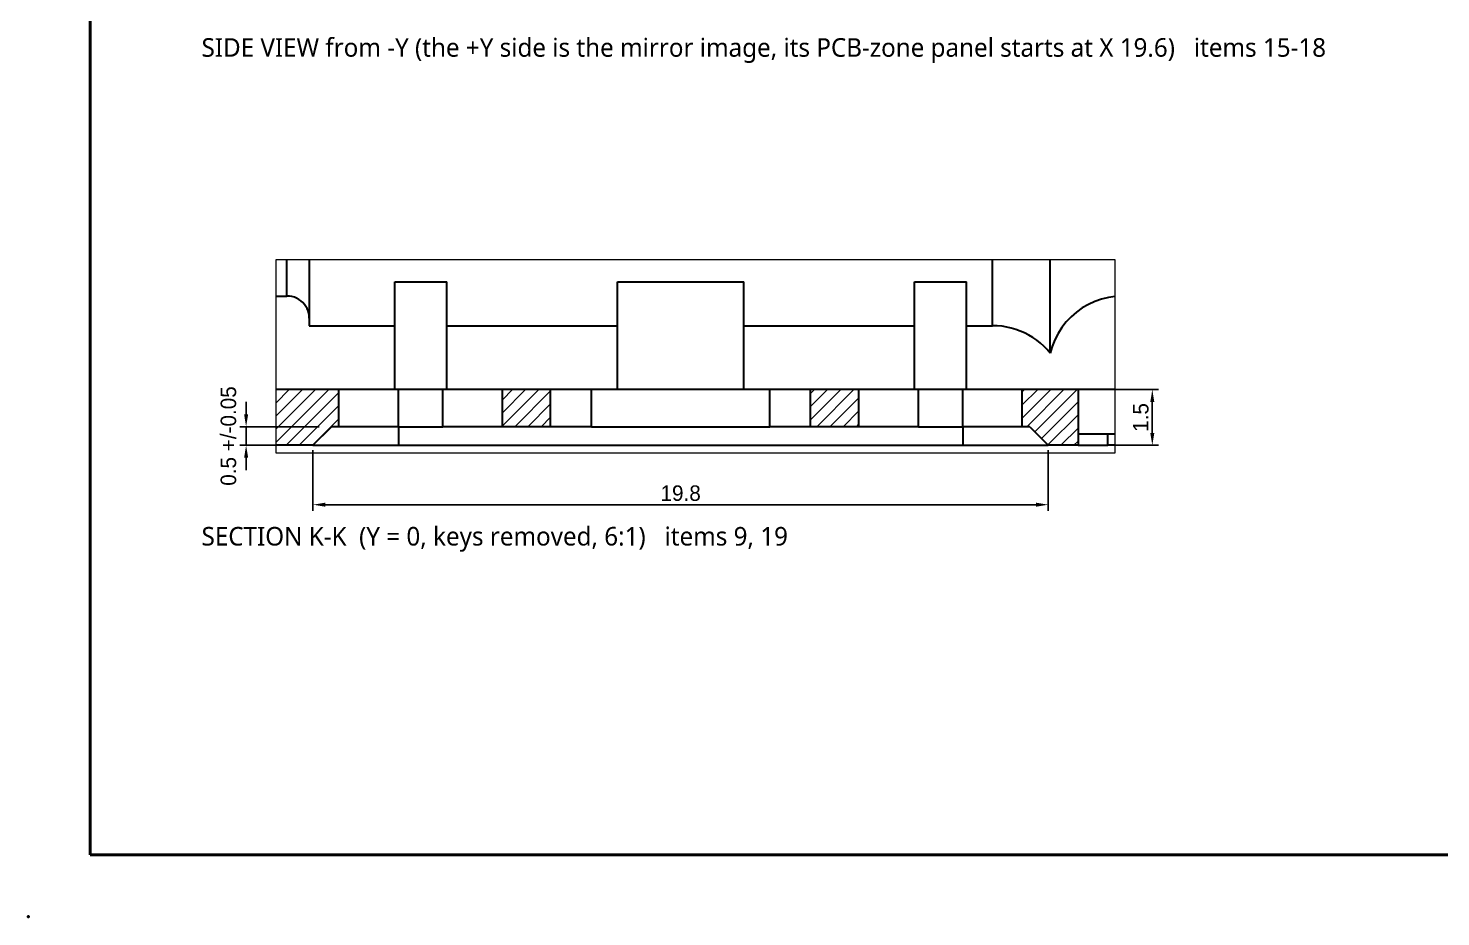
# Model space of a CAD drawing. Header units: millimetres. Extents: x 0 to 420, y 0 to 297.
# Drawn here: x 0 to 228.2, y 0 to 143.6 of the extents above; entities that cross this region are included whole.
import ezdxf

# ---------------------------------------------------------------- set-up
doc = ezdxf.new("R2010")
doc.units = ezdxf.units.MM
for name, color, linetype, lineweight in [('BORDER', 7, 'Continuous', 50), ('DIM', 5, 'Continuous', 13), ('HATCH', 8, 'Continuous', 9), ('TEXT', 7, 'Continuous', 18), ('VISIBLE', 7, 'Continuous', 35)]:
    doc.layers.add(name, color=color, linetype=linetype, lineweight=lineweight)
doc.styles.add('OpenSans', font='OpenSans-Regular.ttf')
doc.dimstyles.new('FK6', dxfattribs={"dimtxt": 2.5, "dimasz": 2, "dimexe": 1, "dimexo": 0.8, "dimgap": 0.6, "dimtad": 1, "dimdec": 3, "dimlfac": 0.166667, "dimdsep": 46, "dimcen": 2.5, "dimclrd": 5, "dimclre": 5, "dimclrt": 7, "dimazin": 3, "dimtfac": 1, "dimtmove": 0, "dimatfit": 3})

msp = doc.modelspace()

# ---------------------------------------------------------------- linework, layer by layer
at = {"layer": 'BORDER'}
msp.add_lwpolyline([(10, 10), (410, 10), (410, 287), (10, 287)], close=True, dxfattribs=at)
msp.add_point((0, 0), dxfattribs=at)
at = {"layer": 'HATCH'}
for p, q in [((40, 76.6652), (48.5348, 85.2)), ((40, 78.7865), (46.4135, 85.2)), ((40, 80.9078), (44.2922, 85.2)), ((40, 83.0292), (42.1708, 85.2)), ((40, 85.1505), (40.0495, 85.2)), ((41.6561, 76.2), (50.2, 84.7439)), ((76.6, 79.3241), (82.4759, 85.2)), ((76.6, 81.4454), (80.3546, 85.2)), ((76.6, 83.5667), (78.2333, 85.2)), ((78.5972, 79.2), (84.4, 85.0028)), ((126.4, 80.3337), (131.2663, 85.2)), ((126.4, 82.455), (129.145, 85.2)), ((126.4, 84.5764), (127.0236, 85.2)), ((127.3876, 79.2), (133.3876, 85.2)), ((160.6, 80.5926), (165.2074, 85.2)), ((160.6, 82.7139), (163.0861, 85.2)), ((160.6, 84.8352), (160.9648, 85.2)), ((161.3287, 79.2), (167.3287, 85.2)), ((162.625, 78.375), (169.4501, 85.2)), ((43.7774, 76.2), (50.2, 82.6226)), ((80.7186, 79.2), (84.4, 82.8814)), ((129.5089, 79.2), (134.2, 83.8911)), ((163.6857, 77.3143), (169.6, 83.2286)), ((45.8988, 76.2), (50.2, 80.5012)), ((82.8399, 79.2), (84.4, 80.7601)), ((131.6302, 79.2), (134.2, 81.7698)), ((164.7463, 76.2537), (169.6, 81.1073)), ((133.7516, 79.2), (134.2, 79.6484)), ((166.814, 76.2), (169.6, 78.986)), ((168.9353, 76.2), (169.6, 76.8647))]:
    msp.add_line(p, q, dxfattribs=at)
msp.add_lwpolyline([(40, 75), (175.6, 75), (175.6, 106.2), (40, 106.2)], close=True, dxfattribs=at)
at = {"layer": 'VISIBLE'}
for points in [[(41.8, 100.3279), (41.8, 106.2)], [(45.4, 106.2), (45.4, 95.5279)], [(155.8, 95.5279), (155.8, 106.2)], [(165.1211, 91.0855), (165.1211, 106.2)], [(59.2, 85.2), (59.2, 102.6)], [(59.2, 102.6), (67.6, 102.6)], [(67.6, 85.2), (67.6, 102.6)], [(95.2, 85.2), (95.2, 102.6)], [(95.2, 102.6), (95.4557, 102.6), (96.2101, 102.6), (97.4253, 102.6), (99.0404, 102.6), (100.9744, 102.6), (103.1303, 102.6), (105.4, 102.6), (107.6697, 102.6), (109.8256, 102.6), (111.7596, 102.6), (113.3747, 102.6), (114.5899, 102.6), (115.3443, 102.6), (115.6, 102.6)], [(115.6, 85.2), (115.6, 102.6)], [(143.2, 85.2), (143.2, 102.6)], [(143.2, 102.6), (151.6, 102.6)], [(151.6, 85.2), (151.6, 102.6)], [(40, 100.3279), (41.8, 100.3279)], [(45.4, 96.7279), (45.3774, 97.131), (45.3097, 97.529), (45.198, 97.9169), (45.0435, 98.2899), (44.8482, 98.6432), (44.6146, 98.9725), (44.3456, 99.2735), (44.0446, 99.5425), (43.7153, 99.7761), (43.362, 99.9714), (42.989, 100.1259), (42.6011, 100.2377), (42.2031, 100.3053), (41.8, 100.3279)], [(175.6, 100.2653), (174.5187, 100.1091), (173.4041, 99.8374), (172.3205, 99.4605), (171.2779, 98.9819), (170.2858, 98.4059), (169.3532, 97.7378), (168.4887, 96.9837), (167.7001, 96.1504), (166.9947, 95.2457), (166.3789, 94.2778), (165.8584, 93.2555), (165.4378, 92.1881), (165.1211, 91.0855)], [(45.4, 95.5279), (59.2, 95.5279)], [(67.6, 95.5279), (95.2, 95.5279)], [(95.2, 85.2), (95.2, 95.5279)], [(115.6, 95.5279), (143.2, 95.5279)], [(151.6, 95.5279), (155.8, 95.5279)], [(165.1211, 91.0855), (164.6225, 91.662), (164.0882, 92.2058), (163.5205, 92.7145), (162.9216, 93.1862), (162.294, 93.6189), (161.6402, 94.0109), (160.9628, 94.3605), (160.2646, 94.6665), (159.5484, 94.9275), (158.817, 95.1425), (158.0735, 95.3106), (157.3208, 95.4312), (156.5619, 95.5037), (155.8, 95.5279)], [(50.2, 85.2), (40, 85.2)], [(50.2, 79.2), (50.2, 85.2)], [(59.8, 85.2), (58.7251, 85.2), (57.6638, 85.2), (56.6293, 85.2), (55.6347, 85.2), (54.6925, 85.2), (53.8145, 85.2), (53.0118, 85.2), (52.2944, 85.2), (51.6714, 85.2), (51.1507, 85.2), (50.7387, 85.2), (50.4407, 85.2), (50.2604, 85.2), (50.2, 85.2)], [(67, 85.2), (59.8, 85.2)], [(59.8, 79.2), (59.8, 85.2)], [(76.6, 85.2), (76.5396, 85.2), (76.3593, 85.2), (76.0613, 85.2), (75.6493, 85.2), (75.1286, 85.2), (74.5056, 85.2), (73.7882, 85.2), (72.9855, 85.2), (72.1075, 85.2), (71.1653, 85.2), (70.1707, 85.2), (69.1362, 85.2), (68.0749, 85.2), (67, 85.2)], [(67, 79.2), (67, 85.2)], [(84.4, 85.2), (76.6, 85.2)], [(76.6, 79.2), (76.6, 85.2)], [(91, 85.2), (90.261, 85.2), (89.5314, 85.2), (88.8202, 85.2), (88.1364, 85.2), (87.4886, 85.2), (86.885, 85.2), (86.3331, 85.2), (85.8399, 85.2), (85.4116, 85.2), (85.0536, 85.2), (84.7704, 85.2), (84.5655, 85.2), (84.4415, 85.2), (84.4, 85.2)], [(84.4, 79.2), (84.4, 85.2)], [(119.8, 85.2), (91, 85.2)], [(91, 79.2), (91, 85.2)], [(126.4, 85.2), (126.3585, 85.2), (126.2345, 85.2), (126.0296, 85.2), (125.7464, 85.2), (125.3884, 85.2), (124.9601, 85.2), (124.4669, 85.2), (123.915, 85.2), (123.3114, 85.2), (122.6636, 85.2), (121.9798, 85.2), (121.2686, 85.2), (120.539, 85.2), (119.8, 85.2)], [(119.8, 79.2), (119.8, 85.2)], [(134.2, 85.2), (126.4, 85.2)], [(126.4, 79.2), (126.4, 85.2)], [(143.8, 85.2), (142.7251, 85.2), (141.6638, 85.2), (140.6293, 85.2), (139.6347, 85.2), (138.6925, 85.2), (137.8145, 85.2), (137.0118, 85.2), (136.2944, 85.2), (135.6714, 85.2), (135.1507, 85.2), (134.7387, 85.2), (134.4407, 85.2), (134.2604, 85.2), (134.2, 85.2)], [(134.2, 79.2), (134.2, 85.2)], [(151, 85.2), (143.8, 85.2)], [(143.8, 79.2), (143.8, 85.2)], [(160.6, 85.2), (160.5396, 85.2), (160.3593, 85.2), (160.0613, 85.2), (159.6493, 85.2), (159.1286, 85.2), (158.5056, 85.2), (157.7882, 85.2), (156.9855, 85.2), (156.1075, 85.2), (155.1653, 85.2), (154.1707, 85.2), (153.1362, 85.2), (152.0749, 85.2), (151, 85.2)], [(151, 79.2), (151, 85.2)], [(169.6, 85.2), (160.6, 85.2)], [(160.6, 79.2), (160.6, 85.2)], [(175.6, 85.2), (174.695, 85.2), (173.8117, 85.2), (172.9886, 85.2), (172.236, 85.2), (171.5635, 85.2), (170.9795, 85.2), (170.4913, 85.2), (170.1051, 85.2), (169.8256, 85.2), (169.6566, 85.2), (169.6, 85.2)], [(169.6, 85.2), (169.6, 76.2)], [(46, 76.2), (49, 79.2)], [(50.2, 79.2), (49, 79.2)], [(59.8, 79.2), (58.7251, 79.2), (57.6638, 79.2), (56.6293, 79.2), (55.6347, 79.2), (54.6925, 79.2), (53.8145, 79.2), (53.0118, 79.2), (52.2944, 79.2), (51.6714, 79.2), (51.1507, 79.2), (50.7387, 79.2), (50.4407, 79.2), (50.2604, 79.2), (50.2, 79.2)], [(59.8, 79.2), (67, 79.2)], [(59.8, 79.2), (59.8, 76.2)], [(76.6, 79.2), (76.5396, 79.2), (76.3593, 79.2), (76.0613, 79.2), (75.6493, 79.2), (75.1286, 79.2), (74.5056, 79.2), (73.7882, 79.2), (72.9855, 79.2), (72.1075, 79.2), (71.1653, 79.2), (70.1707, 79.2), (69.1362, 79.2), (68.0749, 79.2), (67, 79.2)], [(84.4, 79.2), (76.6, 79.2)], [(91, 79.2), (90.261, 79.2), (89.5314, 79.2), (88.8202, 79.2), (88.1364, 79.2), (87.4886, 79.2), (86.885, 79.2), (86.3331, 79.2), (85.8399, 79.2), (85.4116, 79.2), (85.0536, 79.2), (84.7704, 79.2), (84.5655, 79.2), (84.4415, 79.2), (84.4, 79.2)], [(91, 79.2), (119.8, 79.2)], [(126.4, 79.2), (126.3585, 79.2), (126.2345, 79.2), (126.0296, 79.2), (125.7464, 79.2), (125.3884, 79.2), (124.9601, 79.2), (124.4669, 79.2), (123.915, 79.2), (123.3114, 79.2), (122.6636, 79.2), (121.9798, 79.2), (121.2686, 79.2), (120.539, 79.2), (119.8, 79.2)], [(134.2, 79.2), (126.4, 79.2)], [(143.8, 79.2), (142.7251, 79.2), (141.6638, 79.2), (140.6293, 79.2), (139.6347, 79.2), (138.6925, 79.2), (137.8145, 79.2), (137.0118, 79.2), (136.2944, 79.2), (135.6714, 79.2), (135.1507, 79.2), (134.7387, 79.2), (134.4407, 79.2), (134.2604, 79.2), (134.2, 79.2)], [(143.8, 79.2), (151, 79.2)], [(160.6, 79.2), (160.5396, 79.2), (160.3593, 79.2), (160.0613, 79.2), (159.6493, 79.2), (159.1286, 79.2), (158.5056, 79.2), (157.7882, 79.2), (156.9855, 79.2), (156.1075, 79.2), (155.1653, 79.2), (154.1707, 79.2), (153.1362, 79.2), (152.0749, 79.2), (151, 79.2)], [(151, 79.2), (151, 76.2)], [(161.8, 79.2), (160.6, 79.2)], [(161.8, 79.2), (164.8, 76.2)], [(175.6, 78), (174.695, 78), (173.8117, 78), (172.9886, 78), (172.236, 78), (171.5635, 78), (170.9795, 78), (170.4913, 78), (170.1051, 78), (169.8256, 78), (169.6566, 78), (169.6, 78)], [(174.4, 76.2), (174.4, 78)], [(46, 76.2), (40, 76.2)], [(46, 76.2), (46.0868, 76.2), (46.346, 76.2), (46.7744, 76.2), (47.3666, 76.2), (48.1152, 76.2), (49.0107, 76.2), (50.0419, 76.2), (51.1958, 76.2), (52.458, 76.2), (53.8124, 76.2), (55.2421, 76.2), (56.7292, 76.2), (58.2549, 76.2), (59.8, 76.2)], [(59.8, 76.2), (151, 76.2)], [(151, 76.2), (152.5451, 76.2), (154.0708, 76.2), (155.5579, 76.2), (156.9876, 76.2), (158.342, 76.2), (159.6042, 76.2), (160.7581, 76.2), (161.7893, 76.2), (162.6848, 76.2), (163.4334, 76.2), (164.0256, 76.2), (164.454, 76.2), (164.7132, 76.2), (164.8, 76.2)], [(169.6, 76.2), (164.8, 76.2)], [(169.6, 76.2), (169.6302, 76.2), (169.7203, 76.2), (169.8694, 76.2), (170.0753, 76.2), (170.3357, 76.2), (170.6472, 76.2), (171.0059, 76.2), (171.4072, 76.2), (171.8462, 76.2), (172.3174, 76.2), (172.8147, 76.2), (173.3319, 76.2), (173.8626, 76.2), (174.4, 76.2)], [(175.6, 76.2), (174.4, 76.2)]]:
    msp.add_lwpolyline(points, dxfattribs=at)

# ---------------------------------------------------------------- texts
at = {"layer": 'TEXT', "style": 'OpenSans'}
for s, p in [('SIDE VIEW from -Y (the +Y side is the mirror image, its PCB-zone panel starts at X 19.6)   items 15-18', (28, 139)), ('SECTION K-K  (Y = 0, keys removed, 6:1)   items 9, 19', (28, 60))]:
    msp.add_text(s, height=3, dxfattribs=at).set_placement(p)

# ---------------------------------------------------------------- dimensions: what is measured, and where the dimension line sits
at = {"layer": 'DIM'}
msp.add_linear_dim(base=(35.2, 76.2), p1=(47.8, 76.2), p2=(47.8, 79.2), angle=90, text='<> +/-0.05', dimstyle='FK6', dxfattribs=at).render()
msp.add_linear_dim(base=(181.6, 76.2), p1=(172, 76.2), p2=(172, 85.2), angle=90, dimstyle='FK6', dxfattribs=at).render()
msp.add_linear_dim(base=(46, 66.6), p1=(46, 76.2), p2=(164.8, 76.2), dimstyle='FK6', dxfattribs=at).render()

doc.saveas('drawing.dxf')
